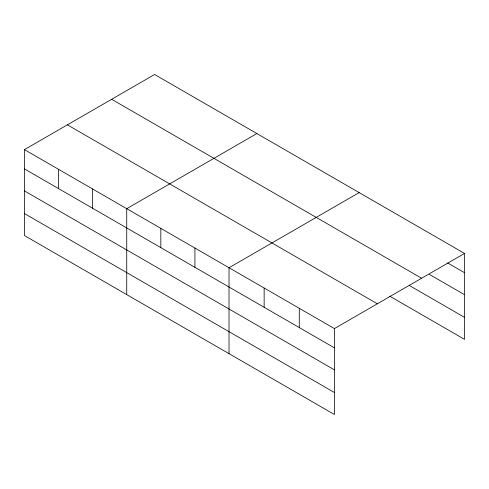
<?xml version="1.0" encoding="UTF-8"?>
<svg xmlns="http://www.w3.org/2000/svg" width="489" height="489" viewBox="0 0 489 489"><rect width="100%" height="100%" fill="white"/><g stroke="black" fill="none" stroke-linecap="round" stroke-linejoin="round"><path stroke-width="0.73" d="M24.45 149.634L334.403 328.584L334.403 414.501L24.45 235.551L24.45 149.634L154.597 74.499L464.55 253.449L464.55 339.366L389.739 296.175M256.884 133.552L126.737 208.687L126.737 294.61M359.164 192.605L229.017 267.746L229.017 353.663M334.403 328.584L464.55 253.449M447.637 262.941L464.55 272.709M429.421 274.427L464.55 294.702M111.651 99.291L421.604 278.241M409.256 285.442L464.55 317.367M67.396 124.842L377.349 303.791M24.45 168.901L334.403 347.85M24.45 190.893L334.403 369.843M24.45 213.559L334.403 392.508M299.274 308.302L299.274 327.569M264.146 288.021L264.146 307.288M194.922 248.057L194.922 267.324M160.832 228.375L160.832 247.636M92.641 189.005L92.641 208.271M58.546 169.322L58.546 188.583"/></g></svg>
